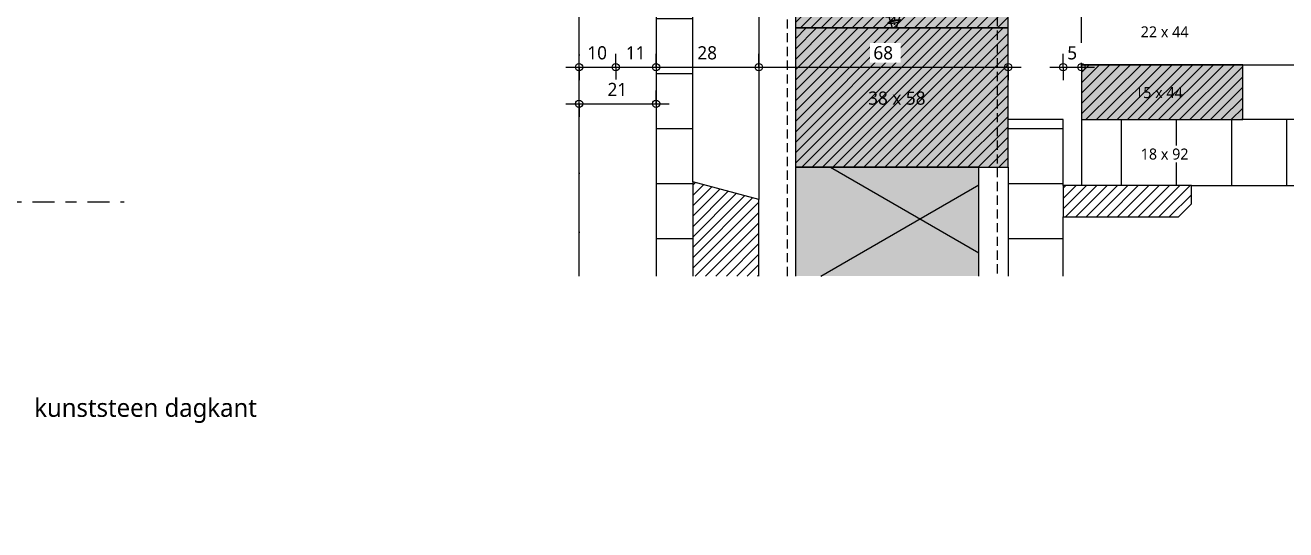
# Model space of a CAD drawing. Header units: millimetres. Extents: x 2457 to 4349, y 3067 to 7524.
# Drawn here: x 3136 to 3479.8, y 7090.5 to 7228.2 of the extents above; entities that cross this region are included whole.
import ezdxf

# ---------------------------------------------------------------- set-up
doc = ezdxf.new("R2010")
doc.units = ezdxf.units.MM
for name, pattern in [('MV_center', [15, 6, -3, 3, -3]), ('MV_hartlijn_staal', [6.6, 5, -0.8, 0, -0.8]), ('MV_hidden', [3.75, 2.5, -1.25]), ('MV_stramien', [16, 8, -4, 0, -4])]:
    doc.linetypes.add(name, pattern=pattern)
for name, color, linetype, lineweight in [('A-ANNO-DIMS', 211, 'Continuous', 13), ('A-ANNO-DIMS-2', 211, 'Continuous', 13), ('A-ANNO-NOTE', 131, 'Continuous', 18), ('A-DETL', 90, 'Continuous', 13), ('A-DETL-GENF', 92, 'Continuous', 18), ('A-DETL-MEDM', 33, 'Continuous', 25), ('G-ANNO-TEXT', 231, 'Continuous', 13)]:
    doc.layers.add(name, color=color, linetype=linetype, lineweight=lineweight)
doc.styles.add('Segoe UI', font='segoeui.ttf', dxfattribs={"height": 3})
doc.styles.add('Segoe UI_1', font='segoeui.ttf', dxfattribs={"height": 3.6})
doc.styles.add('Segoe UI_3', font='segoeui.ttf', dxfattribs={"height": 5})
doc.dimstyles.new('1_8_mm', dxfattribs={"dimscale": 304.8, "dimtxt": 3.77051, "dimasz": 0.006562, "dimexe": 0.011811, "dimexo": 0.0625, "dimgap": 0.003281, "dimtad": 1, "dimdec": 0, "dimzin": 0, "dimdsep": 46, "dimtxsty": 'Segoe UI_1', "dimblk1": 'DOTBLANK', "dimblk2": 'DOTBLANK', "dimsah": 1, "dimcen": 0.09, "dimdle": 0.011811, "dimazin": 0, "dimtfac": 1, "dimtdec": 4, "dimtix": 1, "dimtmove": 0, "dimatfit": 3, "dimfxl": 0.011811, "dimfxlon": 1, "dimtvp": 1, "dimtfill": 1, "dimtolj": 1, "dimtzin": 0, "dimarcsym": 2})
doc.dimstyles.new('1_8mm_continuous_mm', dxfattribs={"dimscale": 304.8, "dimtxt": 3.77051, "dimasz": 0.006562, "dimexe": 0.011811, "dimexo": 0.0625, "dimgap": 0.003281, "dimtad": 1, "dimdec": 0, "dimzin": 0, "dimdsep": 46, "dimtxsty": 'Segoe UI_1', "dimblk1": 'DOTBLANK', "dimblk2": 'DOTBLANK', "dimsah": 1, "dimcen": 0.09, "dimdle": 0.011811, "dimazin": 0, "dimtfac": 1, "dimtdec": 4, "dimtix": 1, "dimtmove": 0, "dimatfit": 3, "dimfxl": 0.011811, "dimfxlon": 1, "dimtvp": 1, "dimtfill": 1, "dimtolj": 1, "dimtzin": 0, "dimarcsym": 2})
pattern_1 = [(90, (0, 0), (-15, 9e-16), [])]
pattern_2 = [(45, (0, 0), (-1.41421356, 1.41421356), [])]

# ---------------------------------------------------------------- blocks, each defined once
blk = doc.blocks.new('NLRS_00_DI_maskeer - Type 1-4234794-Details Strandbaak Strandhuis 2_0')
at = {"layer": 'A-DETL-GENF', "linetype": 'MV_center'}
blk.add_line((-100, 0), (240, 0), dxfattribs=at)
blk = doc.blocks.new('42 isolatie - Type 1-3778954-Details Strandbaak Strandhuis 2_0')
at = {"layer": 'A-DETL-GENF'}
h = blk.add_hatch(color=256, dxfattribs=at)
h.paths.add_polyline_path([(0.28, 0.8), (61.21, 0.8), (61.21, 50.8), (0.28, 50.8)])
h.paths.add_polyline_path([(490.59, 50.8), (490.59, 0.8), (520.28, 0.8), (520.28, 50.8)])
at = {"layer": 'A-DETL-GENF', "lineweight": 13}
h = blk.add_hatch(dxfattribs=at)
h.set_pattern_fill('FP_12', color=256, style=0, pattern_type=2)
h.set_pattern_definition([(60, (0, 0), (-45.0333, 26), []), (120, (0, 0), (-45.0333, -26), [])])
h.paths.add_polyline_path([(0.28, 0.8), (61.21, 0.8), (61.21, 50.8), (0.28, 50.8)])
h.paths.add_polyline_path([(490.59, 50.8), (490.59, 0.8), (520.28, 0.8), (520.28, 50.8)])
at = {"layer": 'A-DETL-GENF'}
for p, q in [((520.28, 50.8), (490.59, 50.8)), ((520.28, 50.8), (490.59, 50.8)), ((520.28, 0.8), (520.28, 50.8)), ((490.59, 0.8), (520.28, 0.8)), ((490.59, 0.8), (520.28, 0.8))]:
    blk.add_line(p, q, dxfattribs=at)
blk = doc.blocks.new('00 hout_rechthoekig_sls - SLS 38x58-V11-Details Strandbaak Strandhuis 2_0')
at = {"layer": 'A-DETL-GENF', "lineweight": 13}
blk.add_hatch(color=256, dxfattribs=at).paths.add_polyline_path([(0, 38), (0, 0), (58, 0), (58, 38)])
at = {"layer": 'A-DETL-MEDM', "lineweight": 13}
h = blk.add_hatch(dxfattribs=at)
h.set_pattern_fill('FP_26', color=256, style=0, pattern_type=2)
h.set_pattern_definition([(225, (3404.05, 7265.43), (1.41421356, -1.41421356), [])])
h.paths.add_polyline_path([(0, 38), (0, 0), (58, 0), (58, 38)])
at = {"layer": 'A-DETL-MEDM', "lineweight": 18}
for p, q in [((58, 38), (0, 38)), ((0, 38), (0, 26)), ((58, 38), (0, 38)), ((58, 37), (58, 38)), ((58, 37), (58, 38)), ((58, 37), (58, 38)), ((58, 0), (58, 37)), ((58, 0), (58, 37)), ((58, 0), (58, 37)), ((0, 26), (0, 0)), ((0, 0), (58, 0))]:
    blk.add_line(p, q, dxfattribs=at)
blk = doc.blocks.new('00 plaatmateriaal1 - d_15 mm-3252165-Details Strandbaak Strandhuis 2_0')
at = {"layer": 'A-DETL-GENF', "lineweight": 13}
h = blk.add_hatch(dxfattribs=at)
h.set_pattern_fill('FP_1', color=256, style=0, pattern_type=2)
h.set_pattern_definition([(270, (0, 0), (-15, -9e-16), [])])
h.paths.add_polyline_path([(42.65, 0), (42.65, 15), (0, 15), (0, 0), (26.54, 0)])
at = {"layer": 'A-DETL-MEDM', "lineweight": 18}
for p, q in [((18, 15), (0, 15)), ((0, 15), (0, 0)), ((42.65, 15), (26.54, 15)), ((12.96, 0), (42.65, 0))]:
    blk.add_line(p, q, dxfattribs=at)
blk = doc.blocks.new('00 plaatmateriaal1 - d_10 mm-3252166-Details Strandbaak Strandhuis 2_0')
at = {"layer": 'A-DETL-GENF', "lineweight": 13}
h = blk.add_hatch(dxfattribs=at)
h.set_pattern_fill('FP_2', color=256, style=0, pattern_type=2)
h.set_pattern_definition(pattern_1)
h.paths.add_polyline_path([(105.69, 0), (0, 0), (0, -10), (105.69, -10)])
at = {"layer": 'A-DETL-MEDM', "lineweight": 18}
for p, q in [((80, 0), (0, 0)), ((0, 0), (0, -10)), ((0, -10), (105.69, -10))]:
    blk.add_line(p, q, dxfattribs=at)
blk = doc.blocks.new('28 schroeven 2D - Verzonken schroef 5_0x60mm-3245535-Details Strandbaak Strandhuis 2_0')
at = {"layer": 'A-DETL-GENF', "linetype": 'MV_hartlijn_staal', "lineweight": 13}
blk.add_line((0, 9.1), (0, -58), dxfattribs=at)
at = {"layer": 'A-DETL-GENF', "lineweight": 5}
for p, q in [((-4.9, 0), (4.9, 0)), ((-2.04, -2.4), (-4.9, 0)), ((4.9, 0), (2.04, -2.4)), ((-4.54, -0.3), (4.54, -0.3)), ((-1.5, -4), (1.53, -3.26)), ((2.5, -4.74), (-2.5, -5.9)), ((-2.5, -5.9), (-1.75, -5.26)), ((-1.5, -3.55), (-1.5, -55)), ((1.5, -55), (1.5, -3.55)), ((1.75, -5.38), (2.5, -4.74)), ((2.5, -7.07), (-2.5, -8.23)), ((-2.5, -8.23), (-1.75, -7.59)), ((2.5, -9.4), (-2.5, -10.57)), ((-2.5, -10.57), (-1.75, -9.93)), ((1.75, -7.71), (2.5, -7.07)), ((1.75, -10.04), (2.5, -9.4)), ((2.5, -11.73), (-2.5, -12.9)), ((-2.5, -12.9), (-1.75, -12.26)), ((1.75, -12.37), (2.5, -11.73)), ((2.5, -14.07), (-2.5, -15.23)), ((-2.5, -15.23), (-1.75, -14.59)), ((2.5, -16.4), (-2.5, -17.56)), ((-2.5, -17.56), (-1.75, -16.92)), ((1.75, -14.71), (2.5, -14.07)), ((1.75, -17.04), (2.5, -16.4)), ((2.5, -18.73), (-2.5, -19.9)), ((-2.5, -19.9), (-1.75, -19.26)), ((1.75, -19.37), (2.5, -18.73)), ((2.5, -21.07), (-2.5, -22.23)), ((-2.5, -22.23), (-1.75, -21.59)), ((2.5, -23.4), (-2.5, -24.56)), ((-2.5, -24.56), (-1.75, -23.92)), ((1.75, -21.71), (2.5, -21.07)), ((1.75, -24.04), (2.5, -23.4)), ((2.5, -25.73), (-2.5, -26.9)), ((-2.5, -26.9), (-1.75, -26.26)), ((1.75, -26.37), (2.5, -25.73)), ((2.5, -28.07), (-2.5, -29.23)), ((-2.5, -29.23), (-1.75, -28.59)), ((2.5, -30.4), (-2.5, -31.56)), ((-2.5, -31.56), (-1.75, -30.92)), ((1.75, -28.71), (2.5, -28.07)), ((1.75, -31.04), (2.5, -30.4)), ((2.5, -32.73), (-2.5, -33.9)), ((-2.5, -33.9), (-1.75, -33.26)), ((1.75, -33.37), (2.5, -32.73)), ((2.5, -35.07), (-2.5, -36.23)), ((-2.5, -36.23), (-1.75, -35.59)), ((2.5, -37.4), (-2.5, -38.56)), ((1.75, -35.71), (2.5, -35.07)), ((1.75, -38.04), (2.5, -37.4)), ((-2.5, -38.56), (-1.75, -37.92)), ((2.5, -39.73), (-2.5, -40.9)), ((-2.5, -40.9), (-1.75, -40.26)), ((1.75, -40.37), (2.5, -39.73)), ((2.5, -42.06), (-2.5, -43.23)), ((-2.5, -43.23), (-1.75, -42.59)), ((2.5, -44.4), (-2.5, -45.56)), ((1.75, -42.7), (2.5, -42.06)), ((1.75, -45.04), (2.5, -44.4)), ((-2.5, -45.56), (-1.75, -44.92)), ((2.5, -46.73), (-2.5, -47.89)), ((-2.5, -47.89), (-1.75, -47.25)), ((1.75, -47.37), (2.5, -46.73)), ((2.5, -49.06), (-2.5, -50.23)), ((-2.5, -50.23), (-1.75, -49.59)), ((2.5, -51.4), (-2.5, -52.56)), ((1.75, -49.7), (2.5, -49.06)), ((1.75, -52.04), (2.5, -51.4)), ((-2.5, -52.56), (-1.75, -51.92)), ((2.5, -53.73), (-2.5, -54.89)), ((-2.5, -54.89), (-1.75, -54.25)), ((1.75, -54.37), (2.5, -53.73)), ((1.76, -55.84), (-1.76, -56.66)), ((-1.76, -56.66), (-1.01, -56.02)), ((-1.5, -55), (-0.6, -58)), ((0.6, -58), (1.5, -55)), ((1.01, -56.48), (1.76, -55.84))]:
    blk.add_line(p, q, dxfattribs=at)
at = {"layer": 'A-DETL-GENF'}
for p, q in [((-1.5, -3.55), (-1.5, 0)), ((1.5, -3.55), (1.5, 0))]:
    blk.add_line(p, q, dxfattribs=at)
at = {"layer": 'A-DETL-GENF', "lineweight": 5}
for centre, start, end in [((-3, -3.55), 360, 50), ((3, -3.55), 130, 180)]:
    blk.add_arc(centre, 1.5, start, end, dxfattribs=at)
for points in [[(-2.5, -5.9), (-1.83, -6.19), (1.75, -5.38)], [(-1.75, -5.26), (2.23, -4.46), (2.5, -4.74)], [(-2.5, -8.23), (-1.83, -8.53), (1.75, -7.71)], [(-2.5, -10.57), (-1.83, -10.86), (1.75, -10.04)], [(-1.75, -7.59), (2.23, -6.79), (2.5, -7.07)], [(-1.75, -9.93), (2.23, -9.12), (2.5, -9.4)], [(-2.5, -12.9), (-1.83, -13.19), (1.75, -12.37)], [(-1.75, -12.26), (2.23, -11.46), (2.5, -11.73)], [(-2.5, -15.23), (-1.83, -15.53), (1.75, -14.71)], [(-2.5, -17.56), (-1.83, -17.86), (1.75, -17.04)], [(-1.75, -14.59), (2.23, -13.79), (2.5, -14.07)], [(-1.75, -16.92), (2.23, -16.12), (2.5, -16.4)], [(-2.5, -19.9), (-1.83, -20.19), (1.75, -19.37)], [(-1.75, -19.26), (2.23, -18.46), (2.5, -18.73)], [(-2.5, -22.23), (-1.83, -22.52), (1.75, -21.71)], [(-2.5, -24.56), (-1.83, -24.86), (1.75, -24.04)], [(-1.75, -21.59), (2.23, -20.79), (2.5, -21.07)], [(-1.75, -23.92), (2.23, -23.12), (2.5, -23.4)], [(-2.5, -26.9), (-1.83, -27.19), (1.75, -26.37)], [(-1.75, -26.26), (2.23, -25.46), (2.5, -25.73)], [(-2.5, -29.23), (-1.83, -29.52), (1.75, -28.71)], [(-1.75, -28.59), (2.23, -27.79), (2.5, -28.07)], [(-1.75, -30.92), (2.23, -30.12), (2.5, -30.4)], [(-2.5, -31.56), (-1.83, -31.86), (1.75, -31.04)], [(-2.5, -33.9), (-1.83, -34.19), (1.75, -33.37)], [(-1.75, -33.26), (2.23, -32.46), (2.5, -32.73)], [(-2.5, -36.23), (-1.83, -36.52), (1.75, -35.71)], [(-1.75, -35.59), (2.23, -34.79), (2.5, -35.07)], [(-1.75, -37.92), (2.23, -37.12), (2.5, -37.4)], [(-2.5, -38.56), (-1.83, -38.86), (1.75, -38.04)], [(-2.5, -40.9), (-1.83, -41.19), (1.75, -40.37)], [(-1.75, -40.26), (2.23, -39.45), (2.5, -39.73)], [(-2.5, -43.23), (-1.83, -43.52), (1.75, -42.7)], [(-1.75, -42.59), (2.23, -41.79), (2.5, -42.06)], [(-1.75, -44.92), (2.23, -44.12), (2.5, -44.4)], [(-2.5, -45.56), (-1.83, -45.86), (1.75, -45.04)], [(-2.5, -47.89), (-1.83, -48.19), (1.75, -47.37)], [(-1.75, -47.25), (2.23, -46.45), (2.5, -46.73)], [(-2.5, -50.23), (-1.83, -50.52), (1.75, -49.7)], [(-1.75, -49.59), (2.23, -48.79), (2.5, -49.06)], [(-1.75, -51.92), (2.23, -51.12), (2.5, -51.4)], [(-2.5, -52.56), (-1.83, -52.85), (1.75, -52.04)], [(-2.5, -54.89), (-1.83, -55.19), (1.75, -54.37)], [(-1.75, -54.25), (2.23, -53.45), (2.5, -53.73)], [(-1.76, -56.66), (-1.34, -56.87), (1.01, -56.48)], [(-1.01, -56.02), (1.59, -55.65), (1.76, -55.84)]]:
    blk.add_open_spline(points, degree=2, dxfattribs=at)
blk = doc.blocks.new('00 plaatmateriaal1 - d_18 mm-3252182-Details Strandbaak Strandhuis 2_0')
at = {"layer": 'A-DETL-GENF', "lineweight": 13}
h = blk.add_hatch(dxfattribs=at)
h.set_pattern_fill('FP_2', color=256, style=0, pattern_type=2)
h.set_pattern_definition(pattern_1)
h.paths.add_polyline_path([(0, -18), (162, -18), (162, 0), (0, 0)])
at = {"layer": 'A-DETL-MEDM', "lineweight": 18}
for p, q in [((0, 0), (0, -18)), ((162, 0), (44, 0)), ((30, -18), (162, -18))]:
    blk.add_line(p, q, dxfattribs=at)
blk = doc.blocks.new('00 hout_rechthoekig_sls - Vuren 15x44-4309805-Details Strandbaak Strandhuis 2_0')
at = {"layer": 'A-DETL-GENF', "lineweight": 13}
blk.add_hatch(color=256, dxfattribs=at).paths.add_polyline_path([(0, 15), (0, 0), (44, 0), (44, 15), (32.75, 15)])
at = {"layer": 'A-DETL-MEDM', "lineweight": 13}
h = blk.add_hatch(dxfattribs=at)
h.set_pattern_fill('FP_30', color=256, style=0, pattern_type=2)
h.set_pattern_definition([(225, (3468.05, 7217.392), (1.41421356, -1.41421356), [])])
h.paths.add_polyline_path([(0, 15), (0, 0), (44, 0), (44, 15), (32.75, 15)])
at = {"layer": 'A-DETL-MEDM', "lineweight": 18}
for p, q in [((44, 15), (0, 15)), ((0, 15), (0, 0)), ((44, 15), (0, 15)), ((44, 0), (44, 15)), ((44, 0), (44, 15)), ((44, 0), (44, 15)), ((0, 0), (44, 0))]:
    blk.add_line(p, q, dxfattribs=at)
blk = doc.blocks.new('00 hout_rechthoekig_sls - SLS 38x58-V19-Details Strandbaak Strandhuis 2_0')
at = {"layer": 'A-DETL-GENF', "lineweight": 13}
blk.add_hatch(color=256, dxfattribs=at).paths.add_polyline_path([(0, 38), (0, 0), (58, 0), (58, 38)])
at = {"layer": 'A-DETL-MEDM', "lineweight": 13}
h = blk.add_hatch(dxfattribs=at)
h.set_pattern_fill('FP_33', color=256, style=0, pattern_type=2)
h.set_pattern_definition([(225, (3404.05, 7227.43), (1.41421356, -1.41421356), [])])
h.paths.add_polyline_path([(0, 38), (0, 0), (58, 0), (58, 38)])
at = {"layer": 'A-DETL-MEDM', "lineweight": 18}
for p, q in [((58, 38), (0, 38)), ((0, 38), (0, 0)), ((58, 38), (0, 38)), ((58, 0), (58, 38)), ((58, 0), (58, 38)), ((58, 0), (58, 38)), ((0, 0), (58, 0))]:
    blk.add_line(p, q, dxfattribs=at)
blk = doc.blocks.new('DIMBLOCK144-Details Strandbaak Strandhuis 2_0')
at = {"layer": 'A-ANNO-DIMS-2'}
for p, q in [((3287.05, 7216.73), (3287.05, 7220.33)), ((3297.05, 7216.73), (3297.05, 7220.33)), ((3283.45, 7216.73), (3297.05, 7216.73)), ((3287.05, 7216.73), (3287.05, 7213.13)), ((3297.05, 7216.73), (3297.05, 7213.13))]:
    blk.add_line(p, q, dxfattribs=at)
for centre in [(3287.05, 7216.73), (3297.05, 7216.73)]:
    blk.add_circle(centre, 1, dxfattribs=at)
at = {"layer": 'A-ANNO-DIMS-2', "color": 0, "insert": (3289.31, 7222.43), "char_height": 3.6, "width": 6.5813, "attachment_point": 1, "line_spacing_factor": 1.142579, "style": 'Segoe UI_1', "bg_fill": 3, "box_fill_scale": 1.25, "bg_fill_color": 9, "bg_fill_true_color": 13158600, "bg_fill_transparency": 0}
blk.add_mtext('10', dxfattribs=at)
blk = doc.blocks.new('_DotBlank')
at = {"color": 0, "linetype": 'ByBlock', "lineweight": -2}
blk.add_line((-0.5, 0), (-1, 0), dxfattribs=at)
blk.add_circle((0, 0), 0.5, dxfattribs=at)
blk = doc.blocks.new('DIMBLOCK145-Details Strandbaak Strandhuis 2_0')
at = {"layer": 'A-ANNO-DIMS-2'}
for p, q in [((3297.05, 7216.73), (3297.05, 7220.33)), ((3308.05, 7216.73), (3308.05, 7220.33)), ((3297.05, 7216.73), (3308.05, 7216.73)), ((3297.05, 7216.73), (3297.05, 7213.13)), ((3308.05, 7216.73), (3308.05, 7213.13))]:
    blk.add_line(p, q, dxfattribs=at)
for centre in [(3297.05, 7216.73), (3308.05, 7216.73)]:
    blk.add_circle(centre, 1, dxfattribs=at)
at = {"layer": 'A-ANNO-DIMS-2', "color": 0, "insert": (3299.81, 7222.43), "char_height": 3.6, "width": 6.5813, "attachment_point": 1, "line_spacing_factor": 1.142579, "style": 'Segoe UI_1', "bg_fill": 3, "box_fill_scale": 1.25, "bg_fill_color": 9, "bg_fill_true_color": 13158600, "bg_fill_transparency": 0}
blk.add_mtext('11', dxfattribs=at)
blk = doc.blocks.new('DIMBLOCK146-Details Strandbaak Strandhuis 2_0')
at = {"layer": 'A-ANNO-DIMS-2'}
for p, q in [((3308.05, 7216.73), (3308.05, 7220.33)), ((3336.05, 7216.73), (3336.05, 7220.33)), ((3308.05, 7216.73), (3336.05, 7216.73)), ((3308.05, 7216.73), (3308.05, 7213.13)), ((3336.05, 7216.73), (3336.05, 7213.13))]:
    blk.add_line(p, q, dxfattribs=at)
for centre in [(3308.05, 7216.73), (3336.05, 7216.73)]:
    blk.add_circle(centre, 1, dxfattribs=at)
at = {"layer": 'A-ANNO-DIMS-2', "color": 0, "insert": (3319.31, 7222.43), "char_height": 3.6, "width": 6.5813, "attachment_point": 1, "line_spacing_factor": 1.142579, "style": 'Segoe UI_1', "bg_fill": 3, "box_fill_scale": 1.25, "bg_fill_color": 9, "bg_fill_true_color": 13158600, "bg_fill_transparency": 0}
blk.add_mtext('28', dxfattribs=at)
blk = doc.blocks.new('DIMBLOCK147-Details Strandbaak Strandhuis 2_0')
at = {"layer": 'A-ANNO-DIMS-2'}
for p, q in [((3336.05, 7216.73), (3336.05, 7220.33)), ((3404.05, 7216.73), (3404.05, 7220.33)), ((3336.05, 7216.73), (3407.65, 7216.73)), ((3336.05, 7216.73), (3336.05, 7213.13)), ((3404.05, 7216.73), (3404.05, 7213.13))]:
    blk.add_line(p, q, dxfattribs=at)
for centre in [(3336.05, 7216.73), (3404.05, 7216.73)]:
    blk.add_circle(centre, 1, dxfattribs=at)
at = {"layer": 'A-ANNO-DIMS-2', "color": 0, "insert": (3367.31, 7222.43), "char_height": 3.6, "width": 6.5813, "attachment_point": 1, "line_spacing_factor": 1.142579, "style": 'Segoe UI_1', "bg_fill": 3, "box_fill_scale": 1.25, "bg_fill_color": 9, "bg_fill_true_color": 13158600, "bg_fill_transparency": 0}
blk.add_mtext('68', dxfattribs=at)
blk = doc.blocks.new('DIMBLOCK151-Details Strandbaak Strandhuis 2_0')
at = {"layer": 'A-ANNO-DIMS-2'}
for p, q in [((3419.05, 7216.73), (3419.05, 7220.33)), ((3424.05, 7216.73), (3424.05, 7220.33)), ((3415.45, 7216.73), (3427.65, 7216.73)), ((3419.05, 7216.73), (3419.05, 7213.13)), ((3424.05, 7216.73), (3424.05, 7213.13))]:
    blk.add_line(p, q, dxfattribs=at)
for centre in [(3419.05, 7216.73), (3424.05, 7216.73)]:
    blk.add_circle(centre, 1, dxfattribs=at)
at = {"layer": 'A-ANNO-DIMS-2', "color": 0, "insert": (3420.18, 7222.43), "char_height": 3.6, "width": 3.2906, "attachment_point": 1, "line_spacing_factor": 1.142579, "style": 'Segoe UI_1', "bg_fill": 3, "box_fill_scale": 1.25, "bg_fill_color": 9, "bg_fill_true_color": 13158600, "bg_fill_transparency": 0}
blk.add_mtext('5', dxfattribs=at)
blk = doc.blocks.new('DIMBLOCK156-Details Strandbaak Strandhuis 2_0')
at = {"layer": 'A-ANNO-DIMS-2'}
for p, q in [((3287.05, 7206.73), (3287.05, 7210.33)), ((3308.05, 7206.73), (3308.05, 7210.33)), ((3283.45, 7206.73), (3311.65, 7206.73)), ((3287.05, 7206.73), (3287.05, 7203.13)), ((3308.05, 7206.73), (3308.05, 7203.13))]:
    blk.add_line(p, q, dxfattribs=at)
for centre in [(3287.05, 7206.73), (3308.05, 7206.73)]:
    blk.add_circle(centre, 1, dxfattribs=at)
at = {"layer": 'A-ANNO-DIMS-2', "color": 0, "insert": (3294.81, 7212.43), "char_height": 3.6, "width": 6.5813, "attachment_point": 1, "line_spacing_factor": 1.142579, "style": 'Segoe UI_1', "bg_fill": 3, "box_fill_scale": 1.25, "bg_fill_color": 9, "bg_fill_true_color": 13158600, "bg_fill_transparency": 0}
blk.add_mtext('21', dxfattribs=at)

msp = doc.modelspace()

# ---------------------------------------------------------------- hatches: boundary and pattern name
at = {"layer": 'A-DETL-GENF', "lineweight": 13}
h = msp.add_hatch(dxfattribs=at)
h.set_pattern_fill('FP_22', color=250, style=0, pattern_type=2)
h.set_pattern_definition(pattern_2)
h.paths.add_polyline_path([(3318.05, 7159.74), (3336.05, 7159.74), (3336.05, 7180.61), (3318.05, 7185.43)])
h = msp.add_hatch(dxfattribs=at)
h.set_pattern_fill('FP_22', color=250, style=0, pattern_type=2)
h.set_pattern_definition(pattern_2)
h.paths.add_polyline_path([(3450.51, 7175.86), (3454.05, 7179.39), (3454.05, 7184.39), (3419.05, 7184.39), (3419.05, 7175.86), (3435.3, 7175.86)])

# ---------------------------------------------------------------- linework, layer by layer
at = {"layer": 'A-DETL', "linetype": 'MV_stramien', "lineweight": 18}
msp.add_line((3287.05, 7159.74), (3287.05, 7482.81), dxfattribs=at)
at = {"layer": 'A-DETL'}
for p, q in [((3287.05, 7159.74), (3287.05, 7433.43)), ((3336.05, 7180.61), (3318.05, 7185.43)), ((3318.05, 7185.43), (3318.05, 7159.74)), ((3336.05, 7159.74), (3336.05, 7180.61))]:
    msp.add_line(p, q, dxfattribs=at)
at = {"layer": 'A-DETL', "linetype": 'MV_hidden', "lineweight": 18}
for p, q in [((3343.87, 7159.74), (3343.87, 7272.43)), ((3401.05, 7230.43), (3401.05, 7159.74))]:
    msp.add_line(p, q, dxfattribs=at)
at = {"layer": 'A-DETL', "lineweight": 18}
for p, q in [((3424.05, 7217.39), (3424.05, 7239.43)), ((3336.05, 7231.43), (3336.05, 7180.61)), ((3424.05, 7217.39), (3586.05, 7217.39)), ((3346.05, 7189.43), (3346.05, 7159.74)), ((3454.05, 7184.39), (3419.05, 7184.39)), ((3419.05, 7184.39), (3419.05, 7175.86)), ((3454.05, 7179.39), (3454.05, 7184.39)), ((3450.51, 7175.86), (3454.05, 7179.39)), ((3419.05, 7175.86), (3450.51, 7175.86))]:
    msp.add_line(p, q, dxfattribs=at)

# ---------------------------------------------------------------- block references
at = {"layer": 'A-DETL-GENF'}
msp.add_blockref('28 schroeven 2D - Verzonken schroef 5_0x60mm-3245535-Details Strandbaak Strandhuis 2_0', (3373.05, 7285.43), dxfattribs=at)
at = {"layer": 'A-DETL-GENF', "rotation": 90.00000000000067}
msp.add_blockref('42 isolatie - Type 1-3778954-Details Strandbaak Strandhuis 2_0', (3396.85, 6669.15), dxfattribs=at)
at = {"layer": 'A-DETL-GENF', "linetype": 'MV_center'}
msp.add_blockref('NLRS_00_DI_maskeer - Type 1-4234794-Details Strandbaak Strandhuis 2_0', (2923.01, 7180), dxfattribs=at)
at = {"layer": 'A-DETL-MEDM', "lineweight": 18}
for name, p, rotation in [('00 plaatmateriaal1 - d_10 mm-3252166-Details Strandbaak Strandhuis 2_0', (3318.05, 7265.43), 270.0000000000013), ('00 plaatmateriaal1 - d_15 mm-3252165-Details Strandbaak Strandhuis 2_0', (3404.05, 7202.39), 270.0000000000003)]:
    msp.add_blockref(name, p, dxfattribs=dict(at, rotation=rotation))
at = {"layer": 'A-DETL-MEDM', "lineweight": 13, "rotation": 180}
for name, p in [('00 hout_rechthoekig_sls - SLS 38x58-V11-Details Strandbaak Strandhuis 2_0', (3404.05, 7265.43)), ('00 hout_rechthoekig_sls - SLS 38x58-V19-Details Strandbaak Strandhuis 2_0', (3404.05, 7227.43)), ('00 hout_rechthoekig_sls - Vuren 15x44-4309805-Details Strandbaak Strandhuis 2_0', (3468.05, 7217.39))]:
    msp.add_blockref(name, p, dxfattribs=at)
at = {"layer": 'A-DETL-MEDM', "lineweight": 18}
msp.add_blockref('00 plaatmateriaal1 - d_18 mm-3252182-Details Strandbaak Strandhuis 2_0', (3424.05, 7202.39), dxfattribs=at)

# ---------------------------------------------------------------- texts
at = {"layer": 'A-ANNO-NOTE', "lineweight": 13, "attachment_point": 1}
for s, insert, char_height, width, style in [('38 x 58', (3365.88, 7210.07), 3.6, 20.5232, 'Segoe UI_1'), ('15 x 44', (3438.65, 7211.27), 3, 16.1941, 'Segoe UI')]:
    msp.add_mtext(s, dxfattribs=dict(at, insert=insert, char_height=char_height, width=width, style=style))
at = {"layer": 'G-ANNO-TEXT', "color": 7, "attachment_point": 1}
for s, insert, char_height, width, style in [('22 x 44', (3440.2, 7227.84), 3, 16.1941, 'Segoe UI'), ('kunststeen dagkant', (3138.49, 7126.33), 5, 73.2742, 'Segoe UI_3')]:
    msp.add_mtext(s, dxfattribs=dict(at, insert=insert, char_height=char_height, width=width, style=style))

# ---------------------------------------------------------------- next in the draw order: texts
at = {"layer": 'G-ANNO-TEXT', "color": 7, "insert": (3440.2, 7194.52), "char_height": 3, "width": 16.1941, "attachment_point": 1, "style": 'Segoe UI', "bg_fill": 3, "box_fill_scale": 1.25, "bg_fill_color": 9, "bg_fill_true_color": 13158600, "bg_fill_transparency": 0}
msp.add_mtext('18 x 92', dxfattribs=at)

# ---------------------------------------------------------------- next in the draw order: dimensions: what is measured, and where the dimension line sits
at = {"layer": 'A-ANNO-DIMS'}
for base, p1, p2, dimstyle, override, picture, middle in [((3297.05, 7216.73), (3287.05, 7220.33), (3297.05, 7220.33), '1_8mm_continuous_mm', {"dimpost": '<>', "dimfxl": 10}, 'DIMBLOCK144-Details Strandbaak Strandhuis 2_0', (3292.05, 7219.6)), ((3424.05, 7216.73), (3419.05, 7213.13), (3424.05, 7213.13), '1_8_mm', {"dimpost": '<>', "dimfxl": 5}, 'DIMBLOCK151-Details Strandbaak Strandhuis 2_0', (3421.55, 7219.56))]:
    dim = msp.add_linear_dim(base=base, p1=p1, p2=p2, dimstyle=dimstyle, override=override, dxfattribs=at)
    dim.commit()
    dim.dimension.update_dxf_attribs({"geometry": picture, "text_midpoint": middle})

# ---------------------------------------------------------------- next in the draw order: dimensions: what is measured, and where the dimension line sits
dim = msp.add_linear_dim(base=(3308.05, 7216.73), p1=(3297.05, 7220.33), p2=(3308.05, 7220.33), dimstyle='1_8mm_continuous_mm', override={"dimpost": '<>', "dimfxl": 11}, dxfattribs=at)
dim.commit()
dim.dimension.update_dxf_attribs({"geometry": 'DIMBLOCK145-Details Strandbaak Strandhuis 2_0', "text_midpoint": (3302.55, 7219.57)})

# ---------------------------------------------------------------- next in the draw order: dimensions: what is measured, and where the dimension line sits
dim = msp.add_linear_dim(base=(3336.05, 7216.73), p1=(3308.05, 7220.33), p2=(3336.05, 7220.33), dimstyle='1_8mm_continuous_mm', override={"dimpost": '<>', "dimfxl": 28}, dxfattribs=at)
dim.commit()
dim.dimension.update_dxf_attribs({"geometry": 'DIMBLOCK146-Details Strandbaak Strandhuis 2_0', "text_midpoint": (3322.05, 7219.59)})

# ---------------------------------------------------------------- next in the draw order: dimensions: what is measured, and where the dimension line sits
for base, p1, p2, dimstyle, override, picture, middle in [((3404.05, 7216.73), (3336.05, 7220.33), (3404.05, 7220.33), '1_8mm_continuous_mm', {"dimpost": '<>', "dimfxl": 68}, 'DIMBLOCK147-Details Strandbaak Strandhuis 2_0', (3370.05, 7219.59)), ((3308.05, 7206.73), (3287.05, 7210.33), (3308.05, 7210.33), '1_8_mm', {"dimpost": '<>', "dimfxl": 21}, 'DIMBLOCK156-Details Strandbaak Strandhuis 2_0', (3297.55, 7209.57))]:
    dim = msp.add_linear_dim(base=base, p1=p1, p2=p2, dimstyle=dimstyle, override=override, dxfattribs=at)
    dim.commit()
    dim.dimension.update_dxf_attribs({"geometry": picture, "text_midpoint": middle})

doc.saveas('drawing.dxf')
